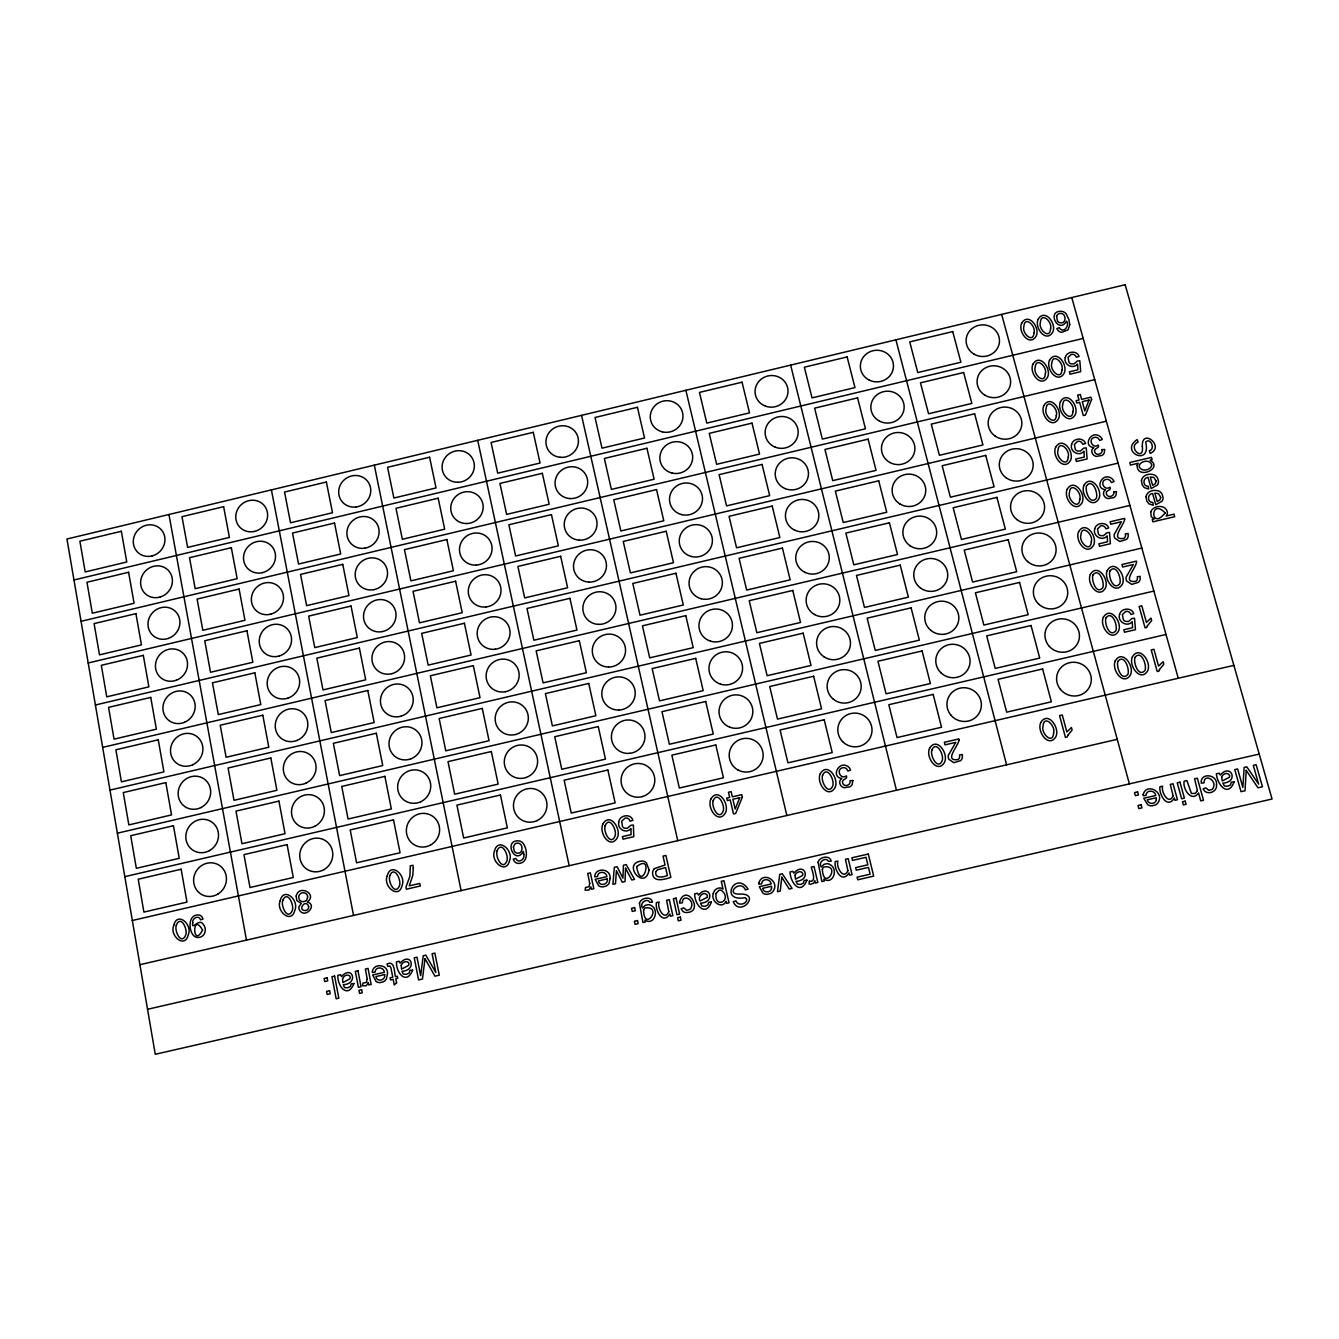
<?xml version="1.0" encoding="UTF-8"?>
<svg xmlns="http://www.w3.org/2000/svg" width="1339" height="1339" viewBox="0 0 1339 1339"><rect width="100%" height="100%" fill="white"/><g stroke="black" fill="none" stroke-linecap="round" stroke-linejoin="round"><path stroke-width="1.5" d="M706.942 897.448L700.046 901.063C697.016 896.544 704.699 890.368 707.36 895.456A2.36 2.343 82.9 0 1 706.942 897.448M73.98 579.988L1083.201 338.416M81.06 621.313L1094.733 379.64M88.19 662.989L1106.349 421.199M95.404 705L1118.082 463.127M102.651 747.38L1129.915 505.406M109.982 790.11L1141.849 548.053M117.363 833.193L1153.883 591.068M124.812 876.66L1166.018 634.468M132.327 920.496L1233.872 665.366M139.892 964.699L1117.245 739.329M147.541 1009.288L1259.212 754.075M1071.769 297.559L1178.27 678.254M1001.656 314.397L1129.363 783.884M895.908 339.805L1006.593 764.837M790.646 365.112L896.461 790.244M685.869 390.285L786.847 815.518M581.544 415.358L677.752 840.674M477.705 440.313L569.175 865.714M374.317 465.152L461.101 890.636M271.399 489.873L353.529 915.441M168.948 514.494L246.46 940.129M931.86 750.158C929.852 755.983 938.003 770.762 942.204 760.602C944.33 754.727 936.061 739.731 931.86 750.158M1079.803 499.296C1079.1 510.762 1067.15 499.598 1069.459 492.618C1070.229 481.103 1082.146 492.25 1079.803 499.296M1091.318 541.826C1090.599 553.392 1078.581 542.094 1080.908 535.081C1081.678 523.465 1093.662 534.763 1091.318 541.826M607.253 878.886C608.81 884.56 599.403 887.004 598.466 880.911L607.253 878.886M1061.944 369.966C1061.241 381.13 1049.475 370.384 1051.751 363.488C1052.504 352.257 1064.237 363.02 1061.944 369.966M1068.221 457.151C1067.518 468.516 1055.634 457.503 1057.944 450.54C1058.714 439.125 1070.547 450.138 1068.221 457.151M1072.974 411.491C1072.271 422.756 1060.438 411.876 1062.714 404.947C1063.484 393.633 1075.267 404.512 1072.974 411.491M192.716 922.906C191.142 931.459 199.193 917.165 203.377 924.546C206.926 928.546 205.386 936.212 199.745 937.3A7.214 6.846 -63 0 1 193.988 935.994C187.895 930.17 188.163 913.165 199.494 915.089A5.54 5.256 -62.5 0 1 202.022 916.914L203.059 919.056L200.582 919.86C198.942 914.47 191.795 918.336 192.716 922.906M1045.341 373.916C1044.638 385.096 1032.888 374.351 1035.164 367.455C1035.934 356.224 1047.634 366.97 1045.341 373.916M1050.529 328.892C1049.826 339.972 1038.127 329.361 1040.37 322.498C1041.139 311.351 1052.789 321.979 1050.529 328.892M1053.592 733.153C1052.822 745.103 1040.621 733.236 1043.064 726.089C1043.901 714.089 1056.036 725.956 1053.592 733.153M1056.304 415.458C1055.584 426.723 1043.784 415.843 1046.06 408.914C1046.83 397.583 1058.613 408.479 1056.304 415.458M1136.577 562.079C1135.773 568.389 1121.413 583.453 1135.823 581.31A3.917 3.732 16.5 0 0 1137.447 578.599L1137.263 576.741L1140.092 576.373L1140.159 579.168A5.975 5.707 16.6 0 1 1138.418 582.348L1131.756 584.39L1126.685 581.042A6.812 6.511 16.5 0 1 1126.082 577.26L1133.363 564.506L1122.651 567.016L1121.948 564.522L1136.393 561.141L1136.577 562.079M1141.464 480.534L1142.2 484.852L1144.309 487.614L1148.711 489.053L1148.31 486.325C1142.518 486.442 1142.535 477.822 1148.025 477.303L1151.189 488.534L1157.415 485.053A6.779 6.41 12.6 0 0 1158.436 481.069L1157.599 478.14A6.929 6.578 12.5 0 0 1154.536 475.044C1149.866 472.901 1142.351 474.843 1141.464 480.534M1142.351 446.573C1144.309 462.658 1126.802 446.858 1138.117 442.104L1137.146 439.594C1118.768 451.879 1151.624 467.411 1145.699 442.071C1150.67 436.966 1155.691 449.452 1149.264 450.808L1150.218 453.385C1165.466 446.757 1141.364 427.041 1142.351 446.573M1146.017 496.702L1146.753 501.037L1148.879 503.815L1153.281 505.255L1152.879 502.527C1147.088 502.644 1147.088 493.991 1152.594 493.472L1155.775 504.753L1162.001 501.255A6.795 6.427 13.4 0 0 1163.022 497.271L1162.185 494.325A6.946 6.595 13.3 0 0 1159.105 491.212C1154.436 489.07 1146.887 491.011 1146.017 496.702M308.623 906.403L308.606 907.725A3.615 3.465 -63.1 0 1 305.761 910.537C296.639 911.005 305.577 897.967 308.623 906.403M589.746 883.422L589.06 886.703L585.528 887.472L585.143 890.184L588.942 890.067L590.884 886.87L591.403 889.263L593.813 888.711L590.365 872.844L587.704 873.463L589.746 883.422M679.609 901.733L679.593 903.105L682.321 902.837C682.622 893.08 694.506 900.042 691.359 907.039A4.302 4.268 87.7 0 1 689.786 909.449L686.723 910.319L683.677 907.825L681.149 908.83L682.405 910.805A5.624 5.574 87.8 0 0 685.116 912.478C705.737 913.817 686.689 881.765 679.609 901.733M746.626 899.39L746.61 900.729C745.02 904.796 737.32 905.7 736.015 900.846L733.287 901.699C740.032 917.5 761.272 893.799 740.601 894.05C723.579 895.373 740.534 878.267 745.388 889.95L748.066 889.079C735.195 869.898 718.608 902.72 745.321 897.632L746.626 899.39M1033.993 332.859C1033.29 343.939 1021.607 333.311 1023.866 326.465C1024.636 315.318 1036.286 325.946 1033.993 332.859M1124.66 519.314C1123.839 525.591 1109.546 540.554 1123.89 538.395A3.883 3.699 14 0 0 1125.513 535.7L1125.312 533.876L1128.141 533.491L1128.191 536.269A5.942 5.657 14 0 1 1126.467 539.433L1119.839 541.475L1114.801 538.161A6.779 6.461 14 0 1 1114.199 534.395L1121.446 521.741L1110.784 524.252L1110.098 521.775L1124.475 518.394L1124.66 519.314M494.493 851.135C490.124 861.412 506.293 875.02 509.556 860.626C513.858 850.332 497.79 836.724 494.493 851.135M610.065 878.484L609.094 883.255A6.929 6.829 -71.4 0 1 605.797 886.184L602.734 886.903A6.762 6.678 -71.4 0 1 598.65 885.698L595.186 879.338L606.918 876.643C606.45 871.187 597.713 870.701 597.545 876.56L594.717 876.844C594.985 866.919 611.304 868.408 610.065 878.484M822.564 775.465C820.489 781.24 828.49 796.069 832.741 785.909C834.933 780.051 826.816 765.038 822.564 775.465M852.843 780.57L852.207 784.252A6.193 6.126 24 0 1 849.93 786.813L844.139 787.717A5.707 5.641 24.1 0 1 840.407 784.955L839.854 783.549A4.77 4.703 24.1 0 1 840.674 779.549L841.796 778.461C830.632 777.156 838.699 760.77 847.302 766.159A6.645 6.561 21.8 0 1 849.997 768.82L850.55 770.059L847.955 771.046L846.851 769.239A4 3.95 21.7 0 0 842.633 767.766C835.787 769.155 840.407 780.302 846.365 775.833C848.39 779.566 840.992 778.829 842.633 782.98C843.821 787.734 851.303 785.323 850.031 780.721L852.843 780.57M1221.653 777.206L1222.256 781.005L1229.219 777.356A2.46 2.343 29.2 0 0 1229.553 775.365C1228.047 771.716 1222.189 773.858 1221.653 777.206M1113.747 491.781C1115.036 496.3 1107.704 498.56 1106.416 494.041C1104.725 490.024 1112.056 490.743 1109.981 487.145C1104.257 491.58 1099.252 480.885 1106.064 479.446A3.984 3.783 11.1 0 1 1110.299 480.801L1111.437 482.525L1114.015 481.555L1113.429 480.366A6.628 6.293 11.2 0 0 1110.684 477.839C1102.148 472.634 1094.298 488.668 1105.478 489.723L1104.39 490.794A4.753 4.519 11.6 0 0 1103.654 494.643L1104.24 495.966A5.691 5.423 11.7 0 0 1108.039 498.593L1113.78 497.639A6.176 5.875 11.7 0 0 1115.99 495.162L1116.525 491.614L1113.747 491.781M387.205 875.957C382.736 886.2 398.771 899.825 402.085 885.447C406.487 875.187 390.57 861.546 387.205 875.957M413.282 868.141L412.78 875.488L409.249 885.849L419.76 883.422L420.279 886L406.37 889.213L405.951 887.121L409.901 876.191L410.286 865.881L412.981 865.245L413.282 868.141M1101.997 449.636C1103.269 454.122 1095.988 456.381 1094.699 451.896C1093.042 447.896 1100.323 448.615 1098.265 445.05C1092.591 449.469 1087.586 438.841 1094.381 437.418A3.967 3.766 9 0 1 1098.599 438.757L1099.721 440.447L1102.282 439.493L1101.712 438.322A6.578 6.243 9 0 0 1098.968 435.811C1090.498 430.656 1082.648 446.573 1093.779 447.611L1092.708 448.665A4.72 4.486 9.5 0 0 1091.971 452.482L1092.54 453.804A5.657 5.373 9.5 0 0 1096.323 456.398L1102.03 455.444A6.143 5.825 9.5 0 0 1104.24 452.984L1104.775 449.469L1101.997 449.636M513.423 847.018L514.293 851.135A4.335 4.251 -61.7 0 0 516.251 852.876C523.733 855.487 524.018 841.796 516.586 843.185A3.749 3.666 -61.4 0 0 514.511 844.474L513.423 847.018M959.042 739.898C958.239 746.308 943.443 761.573 957.988 759.581A3.917 3.816 24.6 0 0 959.661 756.82L959.494 754.928L962.339 754.56L962.356 757.422A5.975 5.841 24.6 0 1 960.565 760.669L953.853 762.728L948.849 759.246A6.829 6.662 24.6 0 1 948.297 755.363L955.778 742.358L945.016 744.852L944.363 742.291L958.875 738.944L959.042 739.898M618.702 822.497C617.279 829.293 626.552 834.13 630.954 828.506L631.087 834.615L622.434 836.624L623.003 839.168L633.782 836.674L633.397 825.025L630.836 825.276L627.355 828.289L624.526 828.172A4.385 4.335 -59.3 0 1 622.417 826.414L621.714 821.209L625.045 818.096A4.034 4 -58.7 0 1 629.213 819.552L630.117 821.225L632.862 820.338C630.853 812.907 618.903 815.133 618.702 822.497M713.168 800.739C711.026 806.513 718.876 821.359 723.177 811.2C725.42 805.375 717.47 790.328 713.168 800.739M384.628 974.558C386.117 980.198 376.744 982.742 375.891 976.566L384.628 974.558M367.221 979.06L366.484 982.357L362.969 983.111L362.534 985.839L366.3 985.755L368.275 982.525L368.761 984.952L371.137 984.416L368.041 968.415L365.396 969.018L367.221 979.06M280.186 900.712C275.616 910.938 291.5 924.596 294.865 910.219C299.384 899.975 283.617 886.301 280.186 900.712M625.547 868.208L624.995 881.547L622.25 882.183L616.425 870.651L615.505 883.723L612.911 884.326L614.35 867.321L617.112 866.684L622.92 878.166L623.422 865.245L626.2 864.592L634.519 879.355L631.774 879.991L625.547 868.208M1216.498 784.821C1217.369 789.876 1211.979 793.659 1207.36 792.504A5.825 5.557 29.8 0 1 1204.481 790.847L1203.108 788.872L1205.652 787.868L1208.933 790.345L1212.046 789.458A4.469 4.251 29.8 0 0 1213.552 787.031C1216.398 779.968 1204.046 773.105 1204.029 782.88L1201.234 783.148C1200.079 772.017 1217.938 774.31 1216.498 784.821M605.161 825.728C602.952 831.469 610.651 846.348 615.003 836.189C617.312 830.381 609.496 815.3 605.161 825.728M818.062 862.266L821.878 881.547L824.372 880.978L823.92 879.054C832.64 885.046 838.398 870.015 830.866 865.128A5.959 5.892 45 0 0 826.799 863.705L823.97 864.341L821.309 867.019C817.627 862.182 825.678 856.424 828.523 861.345L831.234 861.128C829.812 854.7 819.334 856.726 818.062 862.266M387.44 974.156L386.385 978.96A6.996 6.745 -69.6 0 1 383.054 981.905L380.025 982.608A6.829 6.578 -69.6 0 1 375.991 981.387L372.677 974.976L384.343 972.298C384.008 966.758 375.271 966.323 375.071 972.164L372.275 972.449C372.61 962.523 388.913 963.98 387.44 974.156M1234.039 781.943C1228.214 797.759 1217.369 784.955 1216.348 773.825L1219.226 773.172L1220.331 775.013C1230.959 762.694 1239.295 782.21 1222.858 783.131L1224.465 786.01L1227.863 786.211L1230.541 784.872L1231.244 782.194L1234.039 781.943M649.064 869.831C645.063 892.494 620.158 862.232 642.636 860.994A6.846 6.779 -73.6 0 1 646.503 863.036L649.064 869.831M173.785 925.316C169.099 935.526 184.832 949.2 188.263 934.84C192.9 924.613 177.267 910.922 173.785 925.316M497.154 850.7C494.894 856.408 502.443 871.321 506.828 861.178C509.205 855.403 501.556 840.289 497.154 850.7M523.783 854.382C525.357 859.303 518.042 864.107 515.833 858.416L513.239 859.236L514.36 861.345A5.674 5.557 -63 0 0 518.109 863.421C528.57 863.755 527.7 849.478 523.198 843.419A7.097 6.946 -61.6 0 0 519.214 840.925C502.794 839.034 514.812 866.149 523.365 851.437L523.783 854.382M639.456 903.239L642.938 922.538L645.415 921.968L644.98 920.044C653.599 926.002 659.407 911.072 652.076 906.118A5.925 5.858 -83.6 0 0 648.076 904.695L645.264 905.315L642.586 907.993C639.038 903.206 647.022 897.415 649.817 902.335L652.511 902.135C651.172 895.674 640.728 897.749 639.456 903.239M795.031 875.388L795.483 879.187L802.396 875.555A2.377 2.343 49.6 0 0 802.797 873.58C801.392 869.881 795.6 872.141 795.031 875.388M389.867 875.522C387.54 881.196 394.955 896.142 399.373 886C401.817 880.259 394.302 865.111 389.867 875.522M1246.224 770.36L1245.019 790.78L1241.019 791.684L1234.776 769.607L1237.638 768.954L1242.86 787.432L1244.149 767.448L1246.827 766.845L1258.643 784.152L1253.304 765.356L1256.149 764.703L1262.459 786.78L1257.974 787.801L1246.224 770.36M282.83 900.277C280.437 905.934 287.701 920.897 292.17 910.771C294.68 905.047 287.316 889.866 282.83 900.277M1156.143 481.086L1155.339 483.68L1152.628 485.337L1150.251 476.935L1153.917 477.471L1156.143 481.086M1160.729 497.288L1159.925 499.865L1157.214 501.539L1154.821 493.103L1158.486 493.656L1160.729 497.288M202.54 930.069C192.414 949.669 191.828 910.905 202.54 930.069M176.413 924.881C173.953 930.521 181.066 945.518 185.585 935.392C188.146 929.701 180.949 914.487 176.413 924.881M806.915 880.158C800.755 895.774 790.596 883.389 789.993 871.99L792.822 871.338L793.826 873.195C804.689 860.91 811.953 880.543 795.985 881.313L797.458 884.192L800.755 884.409L803.4 883.087L804.187 880.409L806.915 880.158M1143.205 794.479L1143.121 795.717L1146.05 795.416C1146.117 789.374 1155.088 790.077 1155.791 795.483L1143.724 798.245L1147.64 804.639A7.013 6.728 30.5 0 0 1151.958 805.827L1155.105 805.107A7.197 6.896 30.4 0 0 1158.386 802.128C1164.411 791.784 1146.301 782.461 1143.205 794.479M711.394 902.051C705.67 917.483 694.64 905.164 694.656 893.866L697.452 893.213L698.439 895.071C709.369 882.803 716.398 902.453 700.515 903.189L701.954 906.068L705.235 906.285L707.879 904.963L708.682 902.285L711.394 902.051M1165.148 512.904C1150.184 531.884 1149.85 496.886 1165.148 512.904M713.302 893.464C710.39 901.13 721.855 909.984 726.106 901.298L726.575 903.373L729.035 902.821L723.947 880.694L721.252 881.313L723.043 889.096C719.478 886.15 713.921 889.18 713.302 893.464M401.231 965.302L401.533 969.118L408.395 965.519A2.377 2.293 -69.7 0 0 408.864 963.528L408.462 962.574C406.169 960.281 401.934 962.456 401.231 965.302M1069.727 324.674L1068.171 329.796L1061.877 332.323A5.574 5.256 4 0 1 1058.044 330.482L1056.822 328.557L1059.367 327.737C1063.082 334.131 1070.012 326.03 1066.564 321.075C1058.664 335.135 1045.625 309.895 1061.927 311.384A6.98 6.561 3.7 0 1 1066.028 313.627L1068.89 319.502L1069.727 324.674M307.652 897.08L306.932 899.574A4.235 4.05 -62.5 0 1 304.974 901.231L303.183 901.649A4.402 4.235 -62.5 0 1 300.723 900.996A4.302 4.117 -62.5 0 1 299.116 899.005L298.764 897.18A4.201 4.034 -62.4 0 1 299.501 894.686C301.66 891.054 307.97 892.661 307.652 897.08M342.583 978.759L342.851 982.558L349.713 978.96A2.377 2.276 -68.7 0 0 350.182 976.985L349.797 976.031C347.521 973.721 343.286 975.913 342.583 978.759M781.775 877.246L780.252 891.088L777.474 891.724L779.733 874.35L782.261 873.764L792.085 888.376L789.24 889.029L781.775 877.246M1151.707 465.035C1151.172 470.324 1141.431 472.148 1139.422 466.976A3.766 3.565 11.6 0 1 1139.606 464.566C1141.899 460.532 1150.703 459.511 1151.707 465.035M412.646 970.122C406.688 985.42 396.11 973.353 396.428 961.904L399.206 961.268L400.11 963.109C411.207 950.891 417.483 970.608 401.951 971.244L403.29 974.123L406.487 974.34L409.131 973.035L409.968 970.357L412.646 970.122M296.187 896.076L296.789 900.561L301.258 903.39L298.848 907.005A5.691 5.456 -63.1 0 0 299.769 910.57C305.376 918.805 317.862 904.863 307.234 902.001C318.213 894.084 298.63 883.958 296.187 896.076M1137.196 465.252C1136.493 480.232 1163.876 468.516 1150.117 460.181L1152.143 459.712L1151.49 457.386L1129.798 462.524L1130.501 465.068L1138.15 463.261L1137.196 465.252M353.931 983.579C347.939 998.844 337.428 986.826 337.813 975.344L340.575 974.708L341.478 976.549C352.592 964.331 358.735 984.081 343.269 984.684L344.575 987.563L347.772 987.797L350.4 986.492L351.27 983.814L353.931 983.579M758.912 882.953L758.795 884.209L761.657 883.907C761.791 877.966 770.645 878.535 771.164 884.008L759.297 886.719L762.912 893.13A6.812 6.762 60.3 0 0 767.08 894.335L770.176 893.632A6.98 6.929 60 0 0 773.473 890.669C779.834 880.459 762.159 870.969 758.912 882.953M425.015 958.657L422.455 979.043L418.588 979.914L414.22 957.82L416.981 957.184L420.647 975.679L423.258 955.745L425.835 955.159L435.844 972.532L432.095 953.719L434.857 953.083L439.276 975.177L434.957 976.181L425.015 958.657M809.375 881.229L809.041 883.958L810.597 884.292L813.627 883.255L814.815 880.61L815.401 883.037L817.828 882.485L814.012 866.484L811.3 867.103C811.819 870.283 817.259 882.451 809.375 881.229M716.03 893.448C714.256 910.001 733.069 900.042 721.637 890.502A3.799 3.766 77.4 0 0 719.11 890.217L716.03 893.448M822.364 869.312C823.452 892.125 842.047 864.308 823.87 866.969A4.385 4.335 45.2 0 0 822.364 869.312M1173.115 795.768C1168.997 805.911 1160.662 791.868 1162.654 786.144L1159.909 786.78C1158.838 794.613 1167.357 809.492 1174.37 798.044L1174.989 800.32L1177.466 799.751L1173.048 783.767L1170.303 784.386L1173.115 795.768M643.59 910.302C644.31 933.082 663.156 905.365 645.13 907.959A4.368 4.318 -83.6 0 0 643.59 910.302M636.661 866.634C641.214 894.502 655.122 852.106 636.661 866.634M1119.571 614.534C1117.262 621.698 1127.338 627.74 1132.191 621.664L1132.593 627.69L1123.823 629.732L1124.526 632.226L1135.455 629.681L1134.535 618.216L1131.924 618.501L1128.492 621.497L1125.597 621.396A4.469 4.285 18.5 0 1 1123.354 619.689L1122.4 614.568L1125.681 611.471A4.117 3.933 18.4 0 1 1129.999 612.877L1131.003 614.501L1133.765 613.613C1131.673 607.069 1120.961 607.939 1119.571 614.534M1094.699 528.888C1092.39 536.002 1102.399 541.843 1107.169 535.868L1107.554 541.776L1098.884 543.818L1099.553 546.279L1110.382 543.734L1109.512 532.47L1106.918 532.738L1103.503 535.7L1100.641 535.617A4.419 4.218 13.2 0 1 1098.415 533.943L1097.495 528.905L1100.742 525.842A4.067 3.883 13.1 0 1 1105.026 527.215L1106.014 528.821L1108.759 527.934C1106.65 521.474 1096.089 522.411 1094.699 528.888M1071.618 444.397C1069.309 451.444 1079.251 457.118 1083.954 451.226L1084.322 457.034L1075.719 459.076L1076.389 461.503L1087.117 458.959L1086.264 447.862L1083.703 448.147L1080.322 451.076L1077.477 450.992A4.368 4.151 8.6 0 1 1075.284 449.368L1074.38 444.414L1077.594 441.385A4.034 3.833 8.5 0 1 1081.845 442.724L1082.816 444.297L1085.544 443.41C1083.418 437.05 1073.008 438.037 1071.618 444.397M847.888 870.651C843.67 880.761 835.703 866.735 837.913 860.994L835.201 861.613C833.862 869.48 841.963 884.326 849.06 872.928L849.612 875.204L852.056 874.652L848.173 858.65L845.461 859.27L847.888 870.651M1065.308 357.396C1063.032 364.392 1072.924 369.865 1077.544 364.057L1077.912 369.798L1069.376 371.824L1070.028 374.217L1080.673 371.673L1079.837 360.76L1077.292 361.045L1073.945 363.94L1071.133 363.873A4.335 4.101 5.3 0 1 1068.94 362.266L1068.053 357.396L1071.25 354.417A4 3.766 5.3 0 1 1075.451 355.705L1076.422 357.262L1079.117 356.375C1076.974 350.098 1066.714 351.136 1065.308 357.396M1056.588 316.305L1057.492 320.992A4.268 4.017 3.7 0 0 1059.534 322.582C1067.049 324.992 1066.681 311.853 1059.4 313.544A3.682 3.465 3.6 0 0 1057.392 314.799L1056.588 316.305M668.814 911.675C664.529 921.768 656.779 907.742 659.106 902.017L656.411 902.637C654.922 910.487 662.772 925.316 669.935 913.951L670.454 916.227L672.864 915.675L669.282 899.674L666.604 900.293L668.814 911.675M1150.787 511.699L1151.189 516.553L1154.218 518.963L1152.226 519.432L1152.896 521.825L1174.705 516.703L1173.985 514.143L1166.152 515.984L1166.821 514.996A5.456 5.172 14.2 0 0 1167.139 511.28C1164.863 504.134 1153.348 505.439 1150.787 511.699M1132.376 656.88C1128.225 665.734 1140.694 682.723 1147.69 670.772C1151.791 661.901 1139.372 644.879 1132.376 656.88M1115.27 660.863C1111.102 669.701 1123.538 686.689 1130.534 674.739C1134.652 665.885 1122.266 648.863 1115.27 660.863M1107.269 570.514C1103.152 579.285 1115.521 595.888 1122.417 584.105C1126.501 575.318 1114.182 558.681 1107.269 570.514M1103.336 617.346C1099.185 626.15 1111.588 642.938 1118.534 631.087C1122.634 622.267 1110.299 605.429 1103.336 617.346M1090.331 574.481C1086.18 583.252 1098.532 599.855 1105.428 588.089C1109.529 579.302 1097.227 562.648 1090.331 574.481M1067.183 489.271C1063.066 497.991 1075.317 514.209 1082.113 502.61C1086.197 493.89 1073.978 477.621 1067.183 489.271M1083.987 485.304C1079.87 494.024 1092.155 510.243 1098.934 498.644C1103.018 489.907 1090.766 473.655 1083.987 485.304M1040.754 722.591C1036.503 731.429 1048.855 748.652 1055.919 736.617C1060.12 727.78 1047.834 710.507 1040.754 722.591M1078.615 531.717C1074.481 540.454 1086.783 556.857 1093.628 545.174C1097.712 536.42 1085.46 519.967 1078.615 531.717M1055.668 447.243C1051.55 455.913 1063.785 471.947 1070.514 460.432C1074.581 451.745 1062.413 435.677 1055.668 447.243M1043.817 405.65C1039.7 414.287 1051.885 430.137 1058.563 418.705C1062.63 410.052 1050.512 394.168 1043.817 405.65M1060.455 401.683C1056.371 410.32 1068.572 426.17 1075.25 414.739C1079.301 406.085 1067.15 390.201 1060.455 401.683M1038.143 319.285C1034.076 327.871 1046.194 343.353 1052.772 332.089C1056.806 323.486 1044.738 307.97 1038.143 319.285M1032.921 364.208C1028.821 372.811 1040.972 388.494 1047.6 377.146C1051.667 368.526 1039.566 352.81 1032.921 364.208M1049.508 360.241C1045.408 368.861 1057.576 384.527 1064.204 373.179C1068.254 364.543 1056.136 348.843 1049.508 360.241M1021.657 323.235C1017.556 331.821 1029.658 347.303 1036.235 336.039C1040.286 327.452 1028.235 311.92 1021.657 323.235M929.584 748.317C925.232 757.087 937.417 774.394 944.514 762.36C948.815 753.556 936.697 736.216 929.584 748.317M1134.936 657.482C1133.263 662.872 1138.635 677.969 1145.046 670.37C1147.021 664.947 1141.196 649.298 1134.936 657.482M1117.831 661.466C1116.14 666.839 1121.496 681.953 1127.907 674.354C1129.882 668.931 1124.091 653.281 1117.831 661.466M820.338 773.607C815.886 782.327 827.887 799.684 835.017 787.65C839.419 778.913 827.485 761.506 820.338 773.607M1109.83 571.1C1108.123 576.423 1113.479 591.252 1119.789 583.737C1121.781 578.348 1115.99 562.999 1109.83 571.1M1105.897 617.932C1104.206 623.271 1109.546 638.251 1115.906 630.702C1117.898 625.296 1112.106 609.797 1105.897 617.932M1092.875 575.067C1091.168 580.373 1096.49 595.219 1102.817 587.704C1104.792 582.331 1099.034 566.983 1092.875 575.067M1086.498 485.873C1084.808 491.145 1090.13 505.69 1096.356 498.275C1098.331 492.953 1092.574 477.889 1086.498 485.873M710.959 798.881C706.423 807.551 718.24 824.991 725.42 812.957C729.906 804.27 718.139 786.796 710.959 798.881M602.985 823.87C598.349 832.473 609.998 849.98 617.195 837.946C621.798 829.326 610.199 811.769 602.985 823.87M1156.344 799.718C1155.791 804.588 1148.092 804.672 1147.222 799.818L1156.243 797.743L1156.344 799.718M771.549 888.242C770.963 893.013 763.364 893.247 762.644 888.309L771.532 886.267L771.549 888.242M655.876 871.538C654.051 878.752 663.441 877.463 667.374 875.438L665.617 867.588L657.667 869.697L655.876 871.538M1197.401 790.613L1195.359 793.391L1191.425 793.475L1186.906 780.587L1184.161 781.206C1182.421 789.056 1191.777 802.931 1198.539 792.973L1200.748 800.906L1203.51 800.27L1197.351 778.193L1194.606 778.813L1197.401 790.613M1159.524 669.483L1158.955 671.124L1157.214 671.525L1151.205 649.917L1153.917 649.298L1158.586 666.119L1163.122 661.684L1163.842 664.228L1159.524 669.483M1147.372 625.815L1146.82 627.439L1145.079 627.857L1139.121 606.433L1141.816 605.797L1146.452 622.484L1150.971 618.066L1151.674 620.593L1147.372 625.815M1067.752 735.362L1067.166 737.019L1065.426 737.421L1059.601 715.629L1062.312 714.993L1066.848 731.981L1071.418 727.512L1072.104 730.09L1067.752 735.362M1088.992 400.076L1084.841 410.906L1082.28 401.683L1088.992 400.076M1091.586 399.457L1085.477 415.057L1083.318 415.559L1079.636 402.303L1076.74 403.006L1076.104 400.696L1079 400.01L1077.644 395.122L1080.288 394.503L1081.644 399.39L1090.95 397.164L1091.586 399.457M739.714 797.693L735.178 809.057L732.902 799.266L739.714 797.693M742.342 797.09L735.68 813.459L733.504 813.961L730.224 799.885L727.295 800.571L726.726 798.128L729.655 797.441L728.449 792.253L731.127 791.634L732.333 796.822L741.773 794.646L742.342 797.09M654.369 868.609L653.499 869.697A6.745 6.695 -78.5 0 0 652.595 873.463C653.164 883.087 665.299 879.187 670.856 877.363L665.918 855.454L663.039 856.106L665.048 865.011L654.369 868.609M396.578 982.726L394.269 984.968L393.164 979.361L390.503 979.981L390.084 977.855L392.762 977.252L390.921 967.896L389.934 966.005L387.841 966.39L386.988 964.097C394.871 959.728 394.302 972.499 395.39 976.65L397.348 976.198L397.75 978.307L395.808 978.759L396.578 982.726M1125.145 284.722L66.95 539.014L155.257 1054.278L1272.05 799.015L1125.145 284.722M121.33 531.265L79.888 541.224L85.194 571.954L126.77 561.995L121.33 531.265M223.63 506.694L181.987 516.687L187.627 547.417L229.404 537.424L223.63 506.694M326.381 482.007L284.554 492.066L290.53 522.779L332.49 512.737L326.381 482.007M429.601 457.218L387.574 467.311L393.884 498.024L436.045 487.932L429.601 457.218M533.273 432.313L491.078 442.456L497.706 473.169L540.052 463.026L533.273 432.313M637.431 407.307L595.035 417.483L602.014 448.18L644.544 438.004L637.431 407.307M742.04 382.184L699.46 392.411L706.791 423.091L749.522 412.864L742.04 382.184M847.135 356.927L804.354 367.204L812.037 397.884L854.968 387.607L847.135 356.927M952.715 331.57L909.733 341.897L917.767 372.56L960.883 362.233L952.715 331.57M128.594 572.272L86.968 582.247L92.307 613.229L134.084 603.27L128.594 572.272M231.329 547.701L189.519 557.71L195.193 588.691L237.154 578.682L231.329 547.701M334.532 523.013L292.521 533.056L298.547 564.037L340.692 553.978L334.532 523.013M438.188 498.208L395.993 508.301L402.353 539.282L444.682 529.173L438.188 498.208M542.328 473.303L499.932 483.446L506.644 514.394L549.174 504.251L542.328 473.303M646.938 448.264L604.358 458.457L611.387 489.404L654.118 479.228L646.938 448.264M752.016 423.124L709.235 433.367L716.633 464.315L759.548 454.072L752.016 423.124M857.579 397.867L814.614 408.161L822.347 439.092L865.463 428.798L857.579 397.867M963.628 372.51L920.462 382.837L928.546 413.751L971.863 403.424L963.628 372.51M135.925 613.647L94.098 623.606L99.504 654.855L141.449 644.896L135.925 613.647M239.095 589.06L197.101 599.069L202.825 630.301L244.97 620.292L239.095 589.06M342.751 564.355L300.555 574.414L306.614 605.646L348.96 595.587L342.751 564.355M446.858 539.55L404.478 549.643L410.889 580.875L453.419 570.765L446.858 539.55M551.45 514.611L508.87 524.771L515.632 555.986L558.346 545.843L551.45 514.611M656.528 489.589L613.747 499.765L620.861 530.98L663.776 520.787L656.528 489.589M762.075 464.432L719.11 474.659L726.558 505.874L769.674 495.631L762.075 464.432M868.107 439.159L824.941 449.452L832.741 480.651L876.057 470.357L868.107 439.159M974.625 413.784L931.258 424.112L939.426 455.293L982.926 444.966L974.625 413.784M143.306 655.357L101.312 665.316L106.752 696.832L148.88 686.857L143.306 655.357M246.928 630.753L204.75 640.762L210.524 672.278L252.853 662.253L246.928 630.753M351.036 606.048L308.656 616.107L314.765 647.607L357.295 637.548L351.036 606.048M455.611 581.226L413.031 591.319L419.492 622.819L462.206 612.71L455.611 581.226M560.656 556.288L517.892 566.447L524.704 597.93L567.619 587.771L560.656 556.288M666.186 531.248L623.238 541.441L630.401 572.925L673.5 562.715L666.186 531.248M772.218 506.075L729.052 516.318L736.567 547.785L779.867 537.542L772.218 506.075M878.719 480.801L835.352 491.095L843.235 522.545L886.736 512.251L878.719 480.801M985.705 455.394L942.154 465.738L950.389 497.204L994.09 486.86L985.705 455.394M150.738 697.401L108.559 707.377L114.049 739.161L156.362 729.186L150.738 697.401M254.828 672.797L212.449 682.823L218.29 714.591L260.787 704.582L254.828 672.797M359.388 648.093L316.824 658.152L323 689.92L365.698 679.844L359.388 648.093M464.415 623.254L421.668 633.364L428.179 665.132L471.077 655.022L464.415 623.254M569.945 598.315L526.98 608.458L533.859 640.226L576.958 630.066L569.945 598.315M675.944 573.259L632.795 583.453L640.009 615.204L683.308 604.994L675.944 573.259M782.445 548.086L739.078 558.33L746.66 590.064L790.161 579.82L782.445 548.086M889.414 522.796L845.863 533.089L853.813 564.824L897.515 554.513L889.414 522.796M996.902 497.388L953.15 507.732L961.452 539.45L1005.355 529.106L996.902 497.388M158.253 739.814L115.89 749.79L121.414 781.842L163.927 771.867L158.253 739.814M262.795 715.21L220.232 725.236L226.107 757.271L268.804 747.246L262.795 715.21M367.807 690.489L325.059 700.548L331.285 732.584L374.184 722.524L367.807 690.489M473.32 665.65L430.371 675.76L436.932 707.795L480.032 697.669L473.32 665.65M579.302 640.695L536.152 650.854L543.082 682.873L586.382 672.714L579.302 640.695M685.786 615.622L642.435 625.832L649.716 657.851L693.217 647.641L685.786 615.622M792.755 590.449L749.204 600.692L756.853 632.711L800.538 622.451L792.755 590.449M900.21 565.142L856.475 575.435L864.475 607.454L908.378 597.144L900.21 565.142M1008.183 539.717L964.231 550.078L972.599 582.063L1016.703 571.72L1008.183 539.717M165.818 782.595L123.272 792.571L128.845 824.891L171.543 814.915L165.818 782.595M270.829 757.974L228.082 768L234.007 800.304L276.888 790.295L270.829 757.974M376.309 733.236L333.361 743.312L339.637 775.616L382.736 765.557L376.309 733.236M482.274 708.398L439.142 718.507L445.77 750.811L489.053 740.701L482.274 708.398M588.742 683.442L545.408 693.602L552.388 725.905L595.872 715.729L588.742 683.442M695.694 658.37L652.16 668.563L659.508 700.866L703.193 690.656L695.694 658.37M803.149 633.163L759.414 643.423L767.113 675.71L811.016 665.45L803.149 633.163M911.106 607.856L867.153 618.166L875.237 650.453L919.341 640.142L911.106 607.856M1019.565 582.432L975.411 592.792L983.864 625.062L1028.168 614.701L1019.565 582.432M173.451 825.728L130.72 835.703L136.344 868.308L179.225 858.316L173.451 825.728M278.93 801.107L235.982 811.133L241.974 843.721L285.04 833.695L278.93 801.107M384.879 776.369L341.746 786.445L348.073 819.033L391.356 808.957L384.879 776.369M491.329 751.514L447.996 761.64L454.674 794.211L498.158 784.102L491.329 751.514M598.265 726.541L554.731 736.718L561.777 769.289L605.462 759.129L598.265 726.541M705.703 701.469L661.968 711.678L669.383 744.25L713.269 734.04L705.703 701.469M813.643 676.262L769.707 686.522L777.474 719.093L821.577 708.833L813.643 676.262M922.086 650.955L877.949 661.248L886.083 693.82L930.387 683.509L922.086 650.955M1031.047 625.514L986.692 635.858L995.212 668.429L1039.717 658.068L1031.047 625.514M181.15 869.229L138.235 879.221L143.909 912.093L186.975 902.101L181.15 869.229M287.098 844.608L243.966 854.633L249.991 887.506L293.274 877.48L287.098 844.608M393.515 819.87L350.199 829.929L356.576 862.801L400.06 852.725L393.515 819.87M500.451 794.998L456.917 805.124L463.662 837.996L507.347 827.87L500.451 794.998M607.873 770.025L564.137 780.202L571.251 813.058L615.137 802.898L607.873 770.025M715.796 744.936L671.86 755.163L679.342 788.018L723.428 777.792L715.796 744.936M824.221 719.729L780.085 729.989L787.935 762.845L832.222 752.585L824.221 719.729M933.166 694.405L888.811 704.716L897.03 737.571L941.535 727.244L933.166 694.405M1042.629 668.964L998.057 679.325L1006.66 712.164L1051.366 701.803L1042.629 668.964M327.134 977.788L324.122 978.474L324.708 981.571L327.72 980.868L327.134 977.788M334.616 976.081L331.972 976.683L336.156 998.777L338.817 998.174L334.616 976.081M357.965 970.725L355.32 971.327L358.4 987.328L361.045 986.726L357.965 970.725M1137.614 791.885L1134.501 792.604L1135.338 795.684L1138.451 794.964L1137.614 791.885M1179.96 782.177L1177.215 782.796L1181.651 798.797L1184.396 798.161L1179.96 782.177M634.602 907.624L631.556 908.327L632.226 911.424L635.289 910.721L634.602 907.624M676.044 898.118L673.366 898.737L676.965 914.738L679.643 914.119L676.044 898.118M868.291 854.031L851.855 857.797L852.491 860.408L866.015 857.311L867.856 864.81L855.654 867.622L856.274 870.199L868.475 867.404L870.132 874.183L857.094 877.179L857.73 879.79L873.697 876.124L868.291 854.031M329.578 990.693L326.565 991.396L327.151 994.475L330.164 993.789L329.578 990.693M1141.129 804.789L1137.999 805.509L1138.853 808.605L1141.966 807.886L1141.129 804.789M637.448 920.546L634.401 921.232L635.071 924.328L638.134 923.625L637.448 920.546M361.614 989.688L358.969 990.308L359.572 993.421L362.216 992.818L361.614 989.688M1185.216 801.14L1182.471 801.76L1183.341 804.89L1186.086 804.27L1185.216 801.14M680.312 917.098L677.618 917.717L678.321 920.847L681.015 920.228L680.312 917.098M1060.471 689.434A17.424 16.788 21 0 0 1090.147 685.551A17.424 16.788 21 0 0 1071.2 662.403A17.424 16.788 21 0 0 1060.471 689.434M1049.374 646.452A17.323 16.671 17.7 0 0 1078.615 641.046A17.323 16.671 17.7 0 0 1058.613 619.087A17.323 16.671 17.7 0 0 1049.374 646.452M1038.612 604.023A17.223 16.553 14.5 0 0 1067.216 596.658A17.223 16.553 14.5 0 0 1045.843 576.272A17.223 16.553 14.5 0 0 1038.612 604.023M1027.565 561.51A17.122 16.436 11.7 0 0 1055.735 553.191A17.122 16.436 11.7 0 0 1033.758 533.725A17.122 16.436 11.7 0 0 1027.565 561.51M1016.837 519.532A17.039 16.319 9 0 0 1044.37 509.808A17.039 16.319 9 0 0 1021.523 491.664A17.039 16.319 9 0 0 1016.837 519.532M1005.991 477.688A16.938 16.185 6.7 0 0 1033.039 467.093A16.938 16.185 6.7 0 0 1009.673 449.887A16.938 16.185 6.7 0 0 1005.991 477.688M995.262 436.179A16.855 16.068 4.6 0 0 1021.774 424.731A16.855 16.068 4.6 0 0 997.94 408.495A16.855 16.068 4.6 0 0 995.262 436.179M984.634 395.005A16.771 15.934 2.7 0 0 1010.594 382.736A16.771 15.934 2.7 0 0 986.307 367.455A16.771 15.934 2.7 0 0 984.634 395.005M974.089 354.166A16.687 15.817 1.1 0 0 999.48 341.094A16.687 15.817 1.1 0 0 974.792 326.783A16.687 15.817 1.1 0 0 974.089 354.166M951.075 715.361A17.273 16.821 19.4 0 0 980.399 710.49A17.273 16.821 19.4 0 0 961.017 687.961A17.273 16.821 19.4 0 0 951.075 715.361M930.689 630.267A17.072 16.587 10.8 0 0 958.557 621.011A17.072 16.587 10.8 0 0 936.112 602.065A17.072 16.587 10.8 0 0 930.689 630.267M940.915 672.781A17.173 16.704 14.9 0 0 969.52 665.433A17.173 16.704 14.9 0 0 948.363 644.812A17.173 16.704 14.9 0 0 940.915 672.781M879.472 421.115A16.654 15.934 -2.1 0 0 904.16 406.755A16.654 15.934 -2.1 0 0 878.886 393.515A16.654 15.934 -2.1 0 0 879.472 421.115M910.185 545.827A16.905 16.319 4.3 0 0 936.631 533.859A16.905 16.319 4.3 0 0 912.579 517.641A16.905 16.319 4.3 0 0 910.185 545.827M920.378 587.888A16.989 16.453 7.3 0 0 947.577 577.243A16.989 16.453 7.3 0 0 924.278 559.652A16.989 16.453 7.3 0 0 920.378 587.888M869.413 380.209A16.587 15.817 -3.6 0 0 893.464 365.112A16.587 15.817 -3.6 0 0 867.856 352.877A16.587 15.817 -3.6 0 0 869.413 380.209M889.866 462.491A16.738 16.068 -0.3 0 0 914.905 448.481A16.738 16.068 -0.3 0 0 889.749 434.673A16.738 16.068 -0.3 0 0 889.866 462.491M899.841 503.916A16.821 16.202 1.8 0 0 925.734 491.128A16.821 16.202 1.8 0 0 901.231 475.897A16.821 16.202 1.8 0 0 899.841 503.916M804.839 572.305A16.788 16.336 -3.2 0 0 829.276 556.924A16.788 16.336 -3.2 0 0 803.417 544.069A16.788 16.336 -3.2 0 0 804.839 572.305M842.616 741.588A17.122 16.855 15.4 0 0 871.354 734.76A17.122 16.855 15.4 0 0 850.784 713.553A17.122 16.855 15.4 0 0 842.616 741.588M824.037 656.846A16.938 16.587 3.5 0 0 850.432 644.36A16.938 16.587 3.5 0 0 826.13 628.175A16.938 16.587 3.5 0 0 824.037 656.846M833.444 699.293A17.022 16.721 8.7 0 0 860.977 689.083A17.022 16.721 8.7 0 0 838.097 670.688A17.022 16.721 8.7 0 0 833.444 699.293M775.348 447.226A16.553 15.934 -8.5 0 0 798.044 430.12A16.553 15.934 -8.5 0 0 771.549 419.91A16.553 15.934 -8.5 0 0 775.348 447.226M785.273 488.651A16.637 16.051 -7.1 0 0 808.354 471.847A16.637 16.051 -7.1 0 0 781.909 461.051A16.637 16.051 -7.1 0 0 785.273 488.651M794.998 530.311A16.704 16.185 -5.4 0 0 818.782 514.193A16.704 16.185 -5.4 0 0 792.621 502.376A16.704 16.185 -5.4 0 0 794.998 530.311M814.497 614.501A16.855 16.47 -0.4 0 0 839.838 600.307A16.855 16.47 -0.4 0 0 814.581 585.98A16.855 16.47 -0.4 0 0 814.497 614.501M765.506 406.152A16.486 15.8 -9.6 0 0 787.817 388.762A16.486 15.8 -9.6 0 0 761.255 379.121A16.486 15.8 -9.6 0 0 765.506 406.152M691.309 556.472A16.62 16.168 -15.3 0 0 711.896 536.621A16.62 16.168 -15.3 0 0 684.262 529.374A16.62 16.168 -15.3 0 0 691.309 556.472M729.705 727.161A16.905 16.721 -8.6 0 0 752.652 709.084A16.905 16.721 -8.6 0 0 725.437 698.506A16.905 16.721 -8.6 0 0 729.705 727.161M672.044 473.069A16.486 15.901 -16.3 0 0 692.129 453.134A16.486 15.901 -16.3 0 0 664.629 446.573A16.486 15.901 -16.3 0 0 672.044 473.069M701.201 598.734A16.687 16.302 -14.6 0 0 721.872 578.766A16.687 16.302 -14.6 0 0 694.087 571.402A16.687 16.302 -14.6 0 0 701.201 598.734M738.057 770.025A16.989 16.871 -1.6 0 0 763.146 754.778A16.989 16.871 -1.6 0 0 737.32 740.818A16.989 16.871 -1.6 0 0 738.057 770.025M720.399 684.095A16.838 16.587 -11.7 0 0 742.258 664.981A16.838 16.587 -11.7 0 0 714.658 655.959A16.838 16.587 -11.7 0 0 720.399 684.095M681.769 514.628A16.553 16.035 -15.9 0 0 701.937 494.576A16.553 16.035 -15.9 0 0 674.304 487.898A16.553 16.035 -15.9 0 0 681.769 514.628M710.607 641.197A16.754 16.436 -13.5 0 0 732.065 621.832A16.754 16.436 -13.5 0 0 704.431 613.396A16.754 16.436 -13.5 0 0 710.607 641.197M662.403 431.878A16.419 15.767 -16.7 0 0 682.421 412.061A16.419 15.767 -16.7 0 0 655.039 405.583A16.419 15.767 -16.7 0 0 662.403 431.878M629.899 753.321A16.855 16.654 -36.8 0 0 641.783 726.742A16.855 16.654 -36.8 0 0 612.86 730.04A16.855 16.654 -36.8 0 0 629.899 753.321M569.544 498.543A16.419 15.834 -24.7 0 0 586.331 475.881A16.419 15.834 -24.7 0 0 558.246 473.554A16.419 15.834 -24.7 0 0 569.544 498.543M588.742 582.08A16.57 16.101 -26.3 0 0 604.843 558.564A16.57 16.101 -26.3 0 0 576.389 557.074A16.57 16.101 -26.3 0 0 588.742 582.08M560.07 457.285A16.353 15.7 -24.1 0 0 577.193 435.058A16.353 15.7 -24.1 0 0 549.291 432.313A16.353 15.7 -24.1 0 0 560.07 457.285M618.752 710.038A16.788 16.52 -32.2 0 0 632.862 684.748A16.788 16.52 -32.2 0 0 603.922 685.568A16.788 16.52 -32.2 0 0 618.752 710.038M579.101 540.136A16.503 15.968 -25.4 0 0 595.554 517.038A16.503 15.968 -25.4 0 0 567.267 515.13A16.503 15.968 -25.4 0 0 579.101 540.136M598.466 624.376A16.637 16.235 -27.6 0 0 614.199 600.441A16.637 16.235 -27.6 0 0 585.578 599.37A16.637 16.235 -27.6 0 0 598.466 624.376M608.559 667.04A16.704 16.386 -29.4 0 0 623.505 642.402A16.704 16.386 -29.4 0 0 594.7 642.285A16.704 16.386 -29.4 0 0 608.559 667.04M642.285 796.588A16.938 16.788 -45.2 0 0 649.884 768.318A16.938 16.788 -45.2 0 0 621.647 776.084A16.938 16.788 -45.2 0 0 642.285 796.588M476.349 565.091A16.47 15.884 -33.7 0 0 489.572 540.069A16.47 15.884 -33.7 0 0 461.369 542.01A16.47 15.884 -33.7 0 0 476.349 565.091M485.823 606.985A16.553 16.018 -35.5 0 0 498.192 581.377A16.553 16.018 -35.5 0 0 469.922 584.256A16.553 16.018 -35.5 0 0 485.823 606.985M505.288 691.727A16.704 16.269 -40.9 0 0 515.431 664.83A16.704 16.269 -40.9 0 0 487.195 670.103A16.704 16.269 -40.9 0 0 505.288 691.727M467.244 523.516A16.403 15.75 -32.1 0 0 480.852 498.895A16.403 15.75 -32.1 0 0 452.766 500.384A16.403 15.75 -32.1 0 0 467.244 523.516M457.938 482.291A16.336 15.633 -30.9 0 0 472.349 458.289A16.336 15.633 -30.9 0 0 444.381 458.859A16.336 15.633 -30.9 0 0 457.938 482.291M526.177 777.474A16.871 16.537 -49.5 0 0 532.035 748.986A16.871 16.537 -49.5 0 0 504.619 758.644A16.871 16.537 -49.5 0 0 526.177 777.474M495.363 649.214A16.62 16.152 -37.9 0 0 506.878 623.037A16.62 16.152 -37.9 0 0 478.559 626.853A16.62 16.152 -37.9 0 0 495.363 649.214M537.123 820.573A16.972 16.654 -55.5 0 0 539.985 791.449A16.972 16.654 -55.5 0 0 513.54 803.969A16.972 16.654 -55.5 0 0 537.123 820.573M515.548 734.508A16.788 16.403 -44.7 0 0 523.834 706.808A16.788 16.403 -44.7 0 0 495.865 714.022A16.788 16.403 -44.7 0 0 515.548 734.508M373.748 589.679A16.47 15.783 -39.9 0 0 384.025 563.384A16.47 15.783 -39.9 0 0 356.291 568.657A16.47 15.783 -39.9 0 0 373.748 589.679M382.77 631.506A16.553 15.901 -42 0 0 392.126 604.709A16.553 15.901 -42 0 0 364.442 610.935A16.553 15.901 -42 0 0 382.77 631.506M391.842 673.684A16.62 16.035 -44.5 0 0 400.294 646.402A16.62 16.035 -44.5 0 0 372.677 653.583A16.62 16.035 -44.5 0 0 391.842 673.684M411.04 758.761A16.804 16.269 -50.6 0 0 416.144 730.341A16.804 16.269 -50.6 0 0 389.264 740.869A16.804 16.269 -50.6 0 0 411.04 758.761M364.827 548.17A16.386 15.65 -38.1 0 0 375.958 522.394A16.386 15.65 -38.1 0 0 348.224 526.729A16.386 15.65 -38.1 0 0 364.827 548.17M401.265 716.114A16.721 16.152 -47.3 0 0 408.311 688.279A16.721 16.152 -47.3 0 0 380.945 696.899A16.721 16.152 -47.3 0 0 401.265 716.114M355.956 506.996A16.319 15.532 -36.5 0 0 367.957 481.755A16.319 15.532 -36.5 0 0 340.24 485.153A16.319 15.532 -36.5 0 0 355.956 506.996M420.597 801.81A16.905 16.386 -54.4 0 0 424.229 772.988A16.905 16.386 -54.4 0 0 397.767 784.955A16.905 16.386 -54.4 0 0 420.597 801.81M430.488 845.06A16.989 16.503 -58.5 0 0 432.095 815.869A16.989 16.503 -58.5 0 0 406.37 829.711A16.989 16.503 -58.5 0 0 430.488 845.06M288.186 698.021A16.637 15.901 -48.6 0 0 294.48 670.203A16.637 15.901 -48.6 0 0 267.599 679.71A16.637 15.901 -48.6 0 0 288.186 698.021M279.299 655.976A16.553 15.783 -46.3 0 0 287.015 628.661A16.553 15.783 -46.3 0 0 259.85 636.745A16.553 15.783 -46.3 0 0 279.299 655.976M324.071 869.563A17.022 16.353 -59.7 0 0 324.959 840.356A17.022 16.353 -59.7 0 0 299.735 855.052A17.022 16.353 -59.7 0 0 324.071 869.563M305.878 783.181A16.821 16.135 -53.8 0 0 309.761 754.593A16.821 16.135 -53.8 0 0 283.466 766.477A16.821 16.135 -53.8 0 0 305.878 783.181M270.763 614.166A16.47 15.666 -44.3 0 0 279.382 587.302A16.47 15.666 -44.3 0 0 252.134 594.432A16.47 15.666 -44.3 0 0 270.763 614.166M262.561 572.623A16.403 15.549 -42.5 0 0 271.616 546.094A16.403 15.549 -42.5 0 0 244.384 552.756A16.403 15.549 -42.5 0 0 262.561 572.623M296.873 740.484A16.738 16.018 -51.1 0 0 302.212 712.298A16.738 16.018 -51.1 0 0 275.516 722.759A16.738 16.018 -51.1 0 0 296.873 740.484M254.159 531.483A16.319 15.432 -40.9 0 0 264.101 505.422A16.319 15.432 -40.9 0 0 236.819 511.147A16.319 15.432 -40.9 0 0 254.159 531.483M314.95 826.213A16.922 16.252 -56.7 0 0 317.343 797.274A16.922 16.252 -56.7 0 0 291.551 810.564A16.922 16.252 -56.7 0 0 314.95 826.213M217.906 894.067A17.056 16.219 -60.4 0 0 218.558 864.877A17.056 16.219 -60.4 0 0 193.603 879.991A17.056 16.219 -60.4 0 0 217.906 894.067M184.447 722.34A16.671 15.767 -51.3 0 0 189.535 694.305A16.671 15.767 -51.3 0 0 163.191 705.168A16.671 15.767 -51.3 0 0 184.447 722.34M176.296 680.245A16.57 15.666 -49.3 0 0 182.338 652.562A16.57 15.666 -49.3 0 0 155.809 662.47A16.57 15.666 -49.3 0 0 176.296 680.245M200.917 807.584A16.855 16.001 -55.6 0 0 204.064 778.913A16.855 16.001 -55.6 0 0 178.238 791.684A16.855 16.001 -55.6 0 0 200.917 807.584M192.649 764.803A16.754 15.884 -53.4 0 0 196.766 736.433A16.754 15.884 -53.4 0 0 170.672 748.233A16.754 15.884 -53.4 0 0 192.649 764.803M160.195 597.01A16.403 15.432 -45.7 0 0 168.078 570.129A16.403 15.432 -45.7 0 0 141.265 578.147A16.403 15.432 -45.7 0 0 160.195 597.01M152.228 555.886A16.319 15.315 -44.2 0 0 161.015 529.441A16.319 15.315 -44.2 0 0 134.101 536.521A16.319 15.315 -44.2 0 0 152.228 555.886M168.212 638.452A16.486 15.549 -47.4 0 0 175.175 611.17A16.486 15.549 -47.4 0 0 148.495 620.124A16.486 15.549 -47.4 0 0 168.212 638.452M209.503 850.583A16.955 16.101 -58 0 0 211.177 821.627A16.955 16.101 -58 0 0 185.853 835.787A16.955 16.101 -58 0 0 209.503 850.583"/></g></svg>
